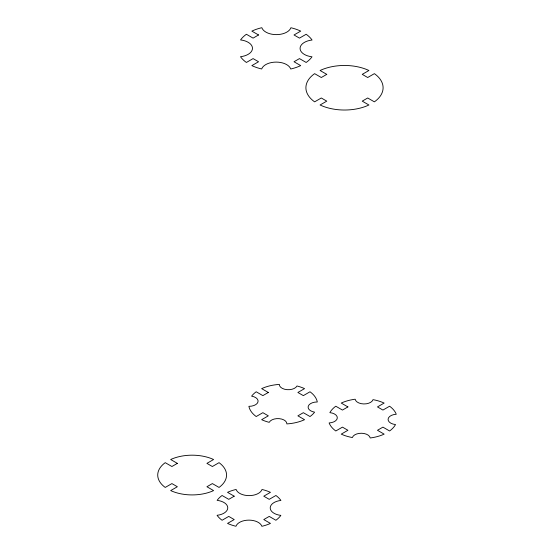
<?xml version="1.0" encoding="UTF-8"?>
<svg xmlns="http://www.w3.org/2000/svg" width="554" height="554" viewBox="0 0 554 554"><rect width="100%" height="100%" fill="white"/><g stroke="black" fill="none" stroke-linecap="round" stroke-linejoin="round"><path stroke-width="0.83" d="M258.545 34.971L253.081 38.122L246.398 34.265A38.593 22.278 0 0 0 240.554 39.936A14.792 8.539 0 0 1 252.479 48.33A14.792 8.539 0 0 1 240.491 56.702A38.593 22.278 0 0 0 246.398 62.464L253.081 58.599L258.545 61.75L251.855 65.614A38.593 22.278 0 0 0 261.682 68.987A14.792 8.539 0 0 1 276.224 62.103A14.792 8.539 0 0 1 290.718 69.021A38.593 22.278 0 0 0 300.704 65.614L294.015 61.75L299.472 58.599L306.161 62.464A38.593 22.278 0 0 0 312.006 56.792A14.792 8.539 0 0 1 300.074 48.392A14.792 8.539 0 0 1 312.068 40.026A38.593 22.278 0 0 0 306.161 34.265L299.472 38.122L294.015 34.971L300.704 31.114A38.593 22.278 0 0 0 290.878 27.735A14.792 8.539 0 0 1 276.328 34.625A14.792 8.539 0 0 1 261.841 27.7A38.593 22.278 0 0 0 251.855 31.114L258.545 34.971M326.763 74.361L321.306 77.512L314.617 73.647A38.593 22.278 0 0 0 314.617 101.846L321.306 97.989L326.763 101.14L320.08 104.997A38.593 22.278 0 0 0 368.922 104.997L362.24 101.14L367.697 97.989L374.379 101.846A38.593 22.278 0 0 0 374.379 73.647L367.697 77.512L362.24 74.361L368.922 70.496A38.593 22.278 0 0 0 320.08 70.496L326.763 74.361M268.323 392.474L262.859 395.625L256.197 391.775A34.41 19.868 0 0 0 251.613 396.145A9.002 5.201 0 0 1 257.991 401.927A9.002 5.201 0 0 1 248.898 406.331A34.41 19.868 0 0 0 256.197 416.539L262.859 412.688L268.323 415.839L261.654 419.69A34.41 19.868 0 0 0 269.223 422.335A9.002 5.201 0 0 1 279.237 418.651A9.002 5.201 0 0 1 286.875 423.907A34.41 19.868 0 0 0 304.548 419.69L297.886 415.839L303.343 412.688L310.011 416.539A34.41 19.868 0 0 0 314.589 412.169A9.002 5.201 0 0 1 308.211 406.387A9.002 5.201 0 0 1 317.303 401.982A34.41 19.868 0 0 0 310.011 391.775L303.343 395.625L297.886 392.474L304.548 388.624A34.41 19.868 0 0 0 296.979 385.979A9.002 5.201 0 0 1 286.965 389.656A9.002 5.201 0 0 1 279.334 384.407A34.41 19.868 0 0 0 261.654 388.624L268.323 392.474M177.356 463.366L171.899 466.516L165.231 462.666A34.41 19.868 0 0 0 165.231 487.437L171.899 483.587L177.356 486.737L170.687 490.588A34.41 19.868 0 0 0 213.588 490.588L206.919 486.737L212.376 483.587L219.045 487.437A34.41 19.868 0 0 0 219.045 462.666L212.376 466.516L206.919 463.366L213.588 459.515A34.41 19.868 0 0 0 170.687 459.515L177.356 463.366M347.912 406.913L342.455 410.064L335.786 406.214A34.41 19.868 0 0 0 329.865 412.64A9.002 5.201 0 0 1 337.31 417.979A9.002 5.201 0 0 1 329.111 422.944A34.41 19.868 0 0 0 335.786 430.984L342.455 427.134L347.912 430.285L341.243 434.135A34.41 19.868 0 0 0 352.379 437.549A9.002 5.201 0 0 1 361.624 433.256A9.002 5.201 0 0 1 370.217 437.985A34.41 19.868 0 0 0 384.144 434.135L377.475 430.285L382.932 427.134L389.601 430.984A34.41 19.868 0 0 0 395.521 424.551A9.002 5.201 0 0 1 388.077 419.212A9.002 5.201 0 0 1 396.269 414.254A34.41 19.868 0 0 0 389.601 406.214L382.932 410.064L377.475 406.913L384.144 403.063A34.41 19.868 0 0 0 373.008 399.649A9.002 5.201 0 0 1 363.756 403.942A9.002 5.201 0 0 1 355.169 399.212A34.41 19.868 0 0 0 341.243 403.063L347.912 406.913M234.21 496.19L228.754 499.341L222.085 495.491A34.41 19.868 0 0 0 217.133 500.366A13.185 7.611 0 0 1 227.763 507.845A13.185 7.611 0 0 1 217.078 515.303A34.41 19.868 0 0 0 222.085 520.261L228.754 516.411L234.21 519.562L227.542 523.412A34.41 19.868 0 0 0 235.976 526.265A13.185 7.611 0 0 1 248.947 520.13A13.185 7.611 0 0 1 261.862 526.3A34.41 19.868 0 0 0 270.442 523.412L263.773 519.562L269.23 516.411L275.899 520.261A34.41 19.868 0 0 0 280.85 515.386A13.185 7.611 0 0 1 270.214 507.9A13.185 7.611 0 0 1 280.906 500.442A34.41 19.868 0 0 0 275.899 495.491L269.23 499.341L263.773 496.19L270.442 492.34A34.41 19.868 0 0 0 262 489.487A13.185 7.611 0 0 1 249.037 495.622A13.185 7.611 0 0 1 236.122 489.452A34.41 19.868 0 0 0 227.542 492.34L234.21 496.19"/></g></svg>
